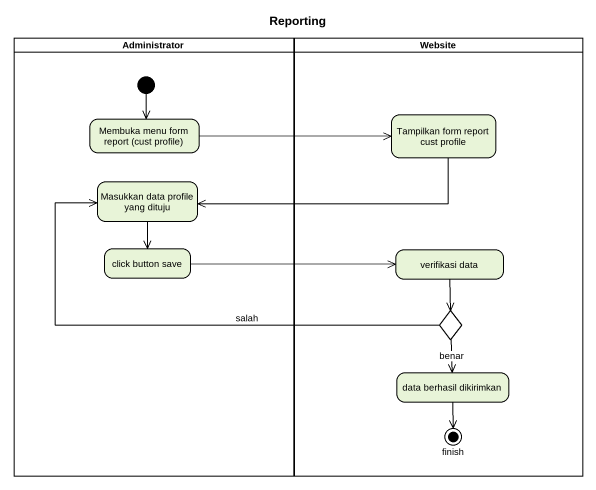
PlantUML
@startuml
title Reporting
hide empty description
state Administrator <<partition>> {
  state "Membuka menu form report (cust profile)" as Membuka_menu_form_report
  state "Masukkan data profile yang dituju" as Masukkan_data_profile_yang
  state "click button save" as click_button_save
  [*] --> Membuka_menu_form_report
}
state Website <<partition>> {
  state "Tampilkan form report cust profile" as Tampilkan_form_report_cust
  state "verifikasi data" as verifikasi_data
  state choice1 <<choice>>
  state "data berhasil dikirimkan" as data_berhasil_dikirimkan
  state finish <<end>>
}
Membuka_menu_form_report -right-> Tampilkan_form_report_cust
Tampilkan_form_report_cust -left-> Masukkan_data_profile_yang
Masukkan_data_profile_yang --> click_button_save
click_button_save -right-> verifikasi_data
verifikasi_data --> choice1
choice1 -left-> Masukkan_data_profile_yang : salah
choice1 --> data_berhasil_dikirimkan : benar
data_berhasil_dikirimkan --> finish
@enduml
